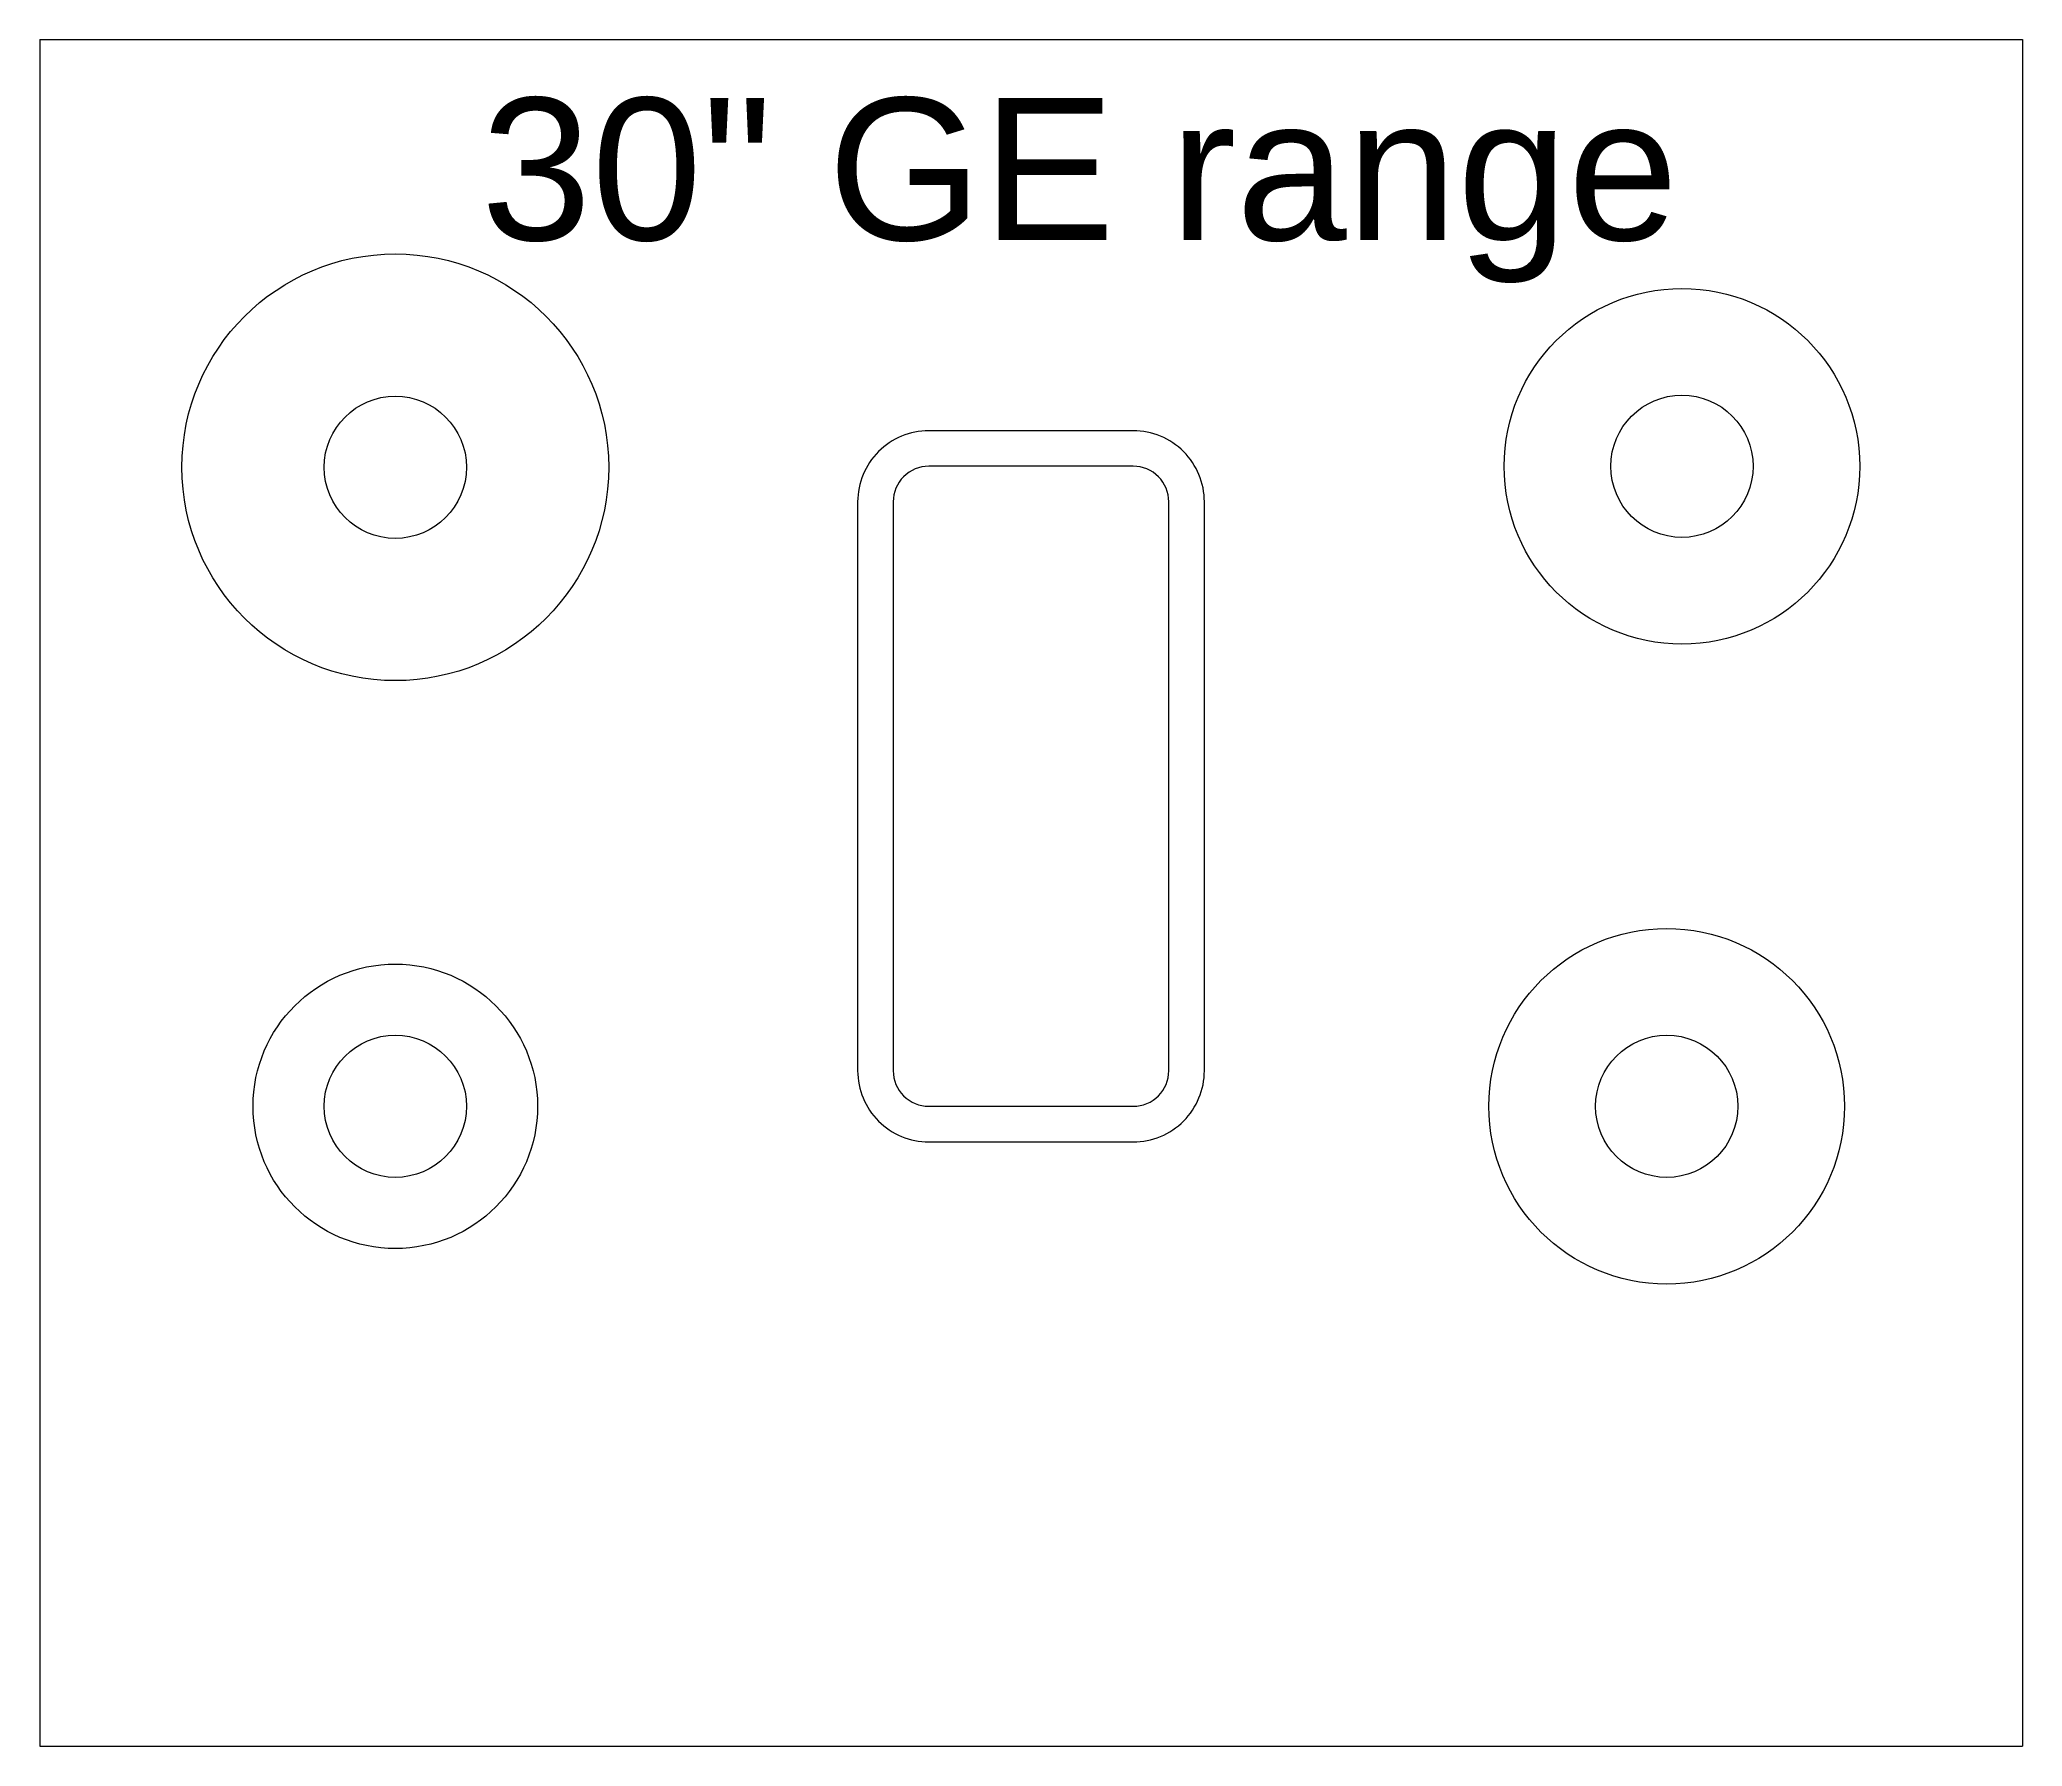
# Model space of a CAD drawing. Header units: inches. Extents: x 82.3 to 110.2, y 399.8 to 423.8.
import ezdxf

# ---------------------------------------------------------------- set-up
doc = ezdxf.new("R2010")
doc.units = ezdxf.units.IN
doc.header["$MEASUREMENT"] = 0
doc.layers.add('A201-Cabinets-and-Appliances', color=6, linetype='Continuous')
doc.styles.add('Annotative', font='Arial.ttf')

msp = doc.modelspace()

# ---------------------------------------------------------------- linework, layer by layer
at = {"layer": 'A201-Cabinets-and-Appliances', "lineweight": 5}
for p, q in [((82.281, 423.81), (110.156, 423.81)), ((82.281, 423.81), (110.156, 423.81)), ((82.281, 423.81), (82.281, 399.81)), ((110.156, 423.81), (110.156, 399.81)), ((82.281, 399.81), (110.156, 399.81))]:
    msp.add_line(p, q, dxfattribs=at)
for points in [[(93.781, 409.31, 0.414214), (94.781, 408.31), (97.656, 408.31, 0.414214), (98.656, 409.31), (98.656, 417.31, 0.414214), (97.656, 418.31), (94.781, 418.31, 0.414214), (93.781, 417.31)], [(94.281, 409.31, 0.414214), (94.781, 408.81), (97.656, 408.81, 0.414214), (98.156, 409.31), (98.156, 417.31, 0.414214), (97.656, 417.81), (94.781, 417.81, 0.414214), (94.281, 417.31)]]:
    msp.add_lwpolyline(points, format="xyb", close=True, dxfattribs=at)
for centre, radius in [((87.281, 417.796), 3), ((105.37, 417.81), 2.5), ((87.281, 417.796), 1), ((105.37, 417.81), 1), ((105.156, 408.81), 2.5), ((87.281, 408.81), 2), ((87.281, 408.81), 1), ((105.156, 408.81), 1)]:
    msp.add_circle(centre, radius, dxfattribs=at)

# ---------------------------------------------------------------- texts
at = {"layer": 'A201-Cabinets-and-Appliances', "lineweight": 5, "style": 'Annotative'}
msp.add_text('30" GE range', height=2, dxfattribs=at).set_placement((88.485, 420.99))

doc.saveas('drawing.dxf')
